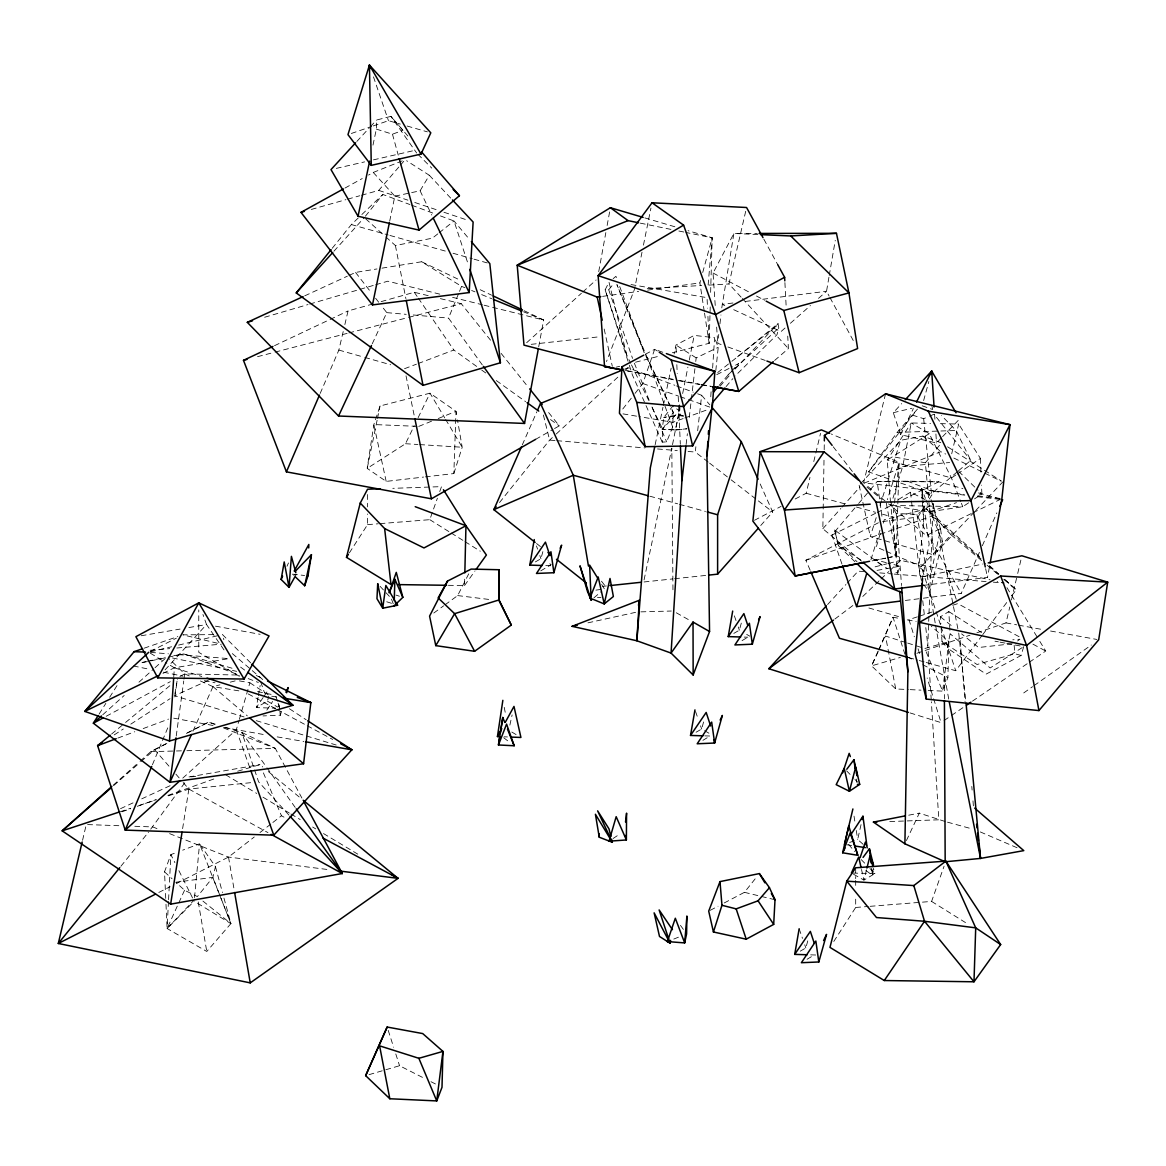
<?xml version="1.0" encoding="UTF-8"?>
<svg xmlns="http://www.w3.org/2000/svg" width="1166" height="1166" viewBox="0 0 1166 1166"><rect width="100%" height="100%" fill="white"/><g stroke="black" fill="none" stroke-linecap="round" stroke-linejoin="round"><path stroke-width="0.75" stroke-dasharray="5 3.75" d="M679.545 404.908L679.501 410.811L675.508 429.948L662.171 429.423L663.804 417.457L672.695 406.191L679.501 410.811L662.171 429.423L679.691 429.758L686.92 428.782L675.508 429.948L679.691 429.758M861.557 561.152L822.846 528.723L823.152 510.781M823.181 508.988L824.056 456.941M824.187 449.77L824.333 440.792M372.989 145.109L376.356 129.105L376.545 120.025L390.916 116.367L408.639 136.888M448.385 585.317L464.534 585.536L464.753 576.485M928.209 690.461L942.638 691.132L947.9 677.519L948.847 641.621L931.299 626.171M710.211 306.92L709.176 343.3L672.345 352.759M710.633 292.375L712.178 237.806L688.027 230.664M887.341 557.829L896.217 556.036L899.103 462.392L831.3 434.029M619.685 286.472L644.157 352.438L616.916 284.606L646.897 357.029L673.263 412.356L672.68 427.004L666.631 441.87L662.259 442.147L662.667 429.19L651.75 406.686M425.342 476.865L453.836 473.571L456.008 411.321L430.006 393.19L380.043 405.972L373.849 424.555L367.203 468.382L386.179 481.398L423.564 477.069M931.24 699.964L927.801 645.498L928.923 615.356M928.996 613.578L933.121 503.625L916.942 514.41L896.217 513.463L890.693 504.164L897.776 573.206L893.302 571.223M168.472 901.464L167.102 928.5L206.776 951.471L230.897 923.618L222.939 894.264M168.574 899.671L170.863 854.605L175.935 852.696M173.763 676.746L174.361 667.812L168.341 664.154M710.764 396.746L711.231 389.575M712.63 368.077L714.598 337.703L694.193 335.4L675.959 345.034L674.108 353.939M708.126 284.97L712.178 237.806L685.885 232.442M194.518 897.616L199.561 843.805L182.683 850.16M715.807 370.555L718.227 347.322L714.598 337.703M865.901 870.521L872.445 875.258L873.145 868.524M921.344 580.376L918.895 566.661L923.691 522.222L922.904 501.132M708.17 462.042L695.271 452.044L695.869 446.724M697.662 430.764L701.655 395.289L694.951 392.796M721.127 344.524L717.731 343.3L718.752 334.453M719.961 323.827L720.967 314.966M721.769 307.882L733.88 233.477L757.273 233.448M887.355 557.785L896.217 556.036L892.865 517.048L894.278 504.703M894.482 502.94L899.103 462.392L887.355 499.689M686.118 444.508L687.372 433.694M689.252 417.472L691.132 401.206M691.351 399.399L694.907 368.704M695.752 361.475L696.175 357.875L718.227 347.322M176.226 736.081L183.732 681.002M183.966 679.224L184.694 673.89L168.356 658.076M174.871 696.947L177.319 679.545M182.61 828.632L188.877 789.076L182.975 782.284M174.842 694.134L177.043 681.163M828.939 277.216L826.534 291.267L829.128 296.047M829.245 275.468L835.264 240.342M258.08 697.37L256.301 707.602L275.832 708.185M258.371 695.679L260.164 685.448M598.726 271.678L605.839 232.588M607.136 225.475L609.731 211.265M923.297 585.405L987.515 577.418L989.803 564.883M538.707 346.783L543.648 320.038L522.499 309.923M672.52 444.64L679.865 407.634M682.664 393.54L687.896 367.115M689.295 360.061L694.193 335.4M968.64 502.808L962.752 506.714L929.331 511.859L890.751 505.432L902.688 466.415L911.258 422.952L930.57 423.404M921.985 580.362L929.142 544.187L923.224 500.986M642.014 252.206L634.508 289.27L606.495 361.547M643.443 245.137L650.949 208.073M389.706 221.132L394.837 196.165L373.251 172.451L368.543 175.06M377.114 420.241L367.203 468.382L405.506 443.721L414.207 425.779M377.478 418.463L380.043 405.972M1023.733 646.62L1021.066 655.467L986.086 674.137L947.215 648.048L950.13 633.75L948.803 611.582L940.408 616.814L940.86 623.854M655.161 444.698L662.958 407.328M663.337 405.549L671.135 368.179M644.069 579.91L671.82 448.167L672.971 591.089M931.066 499.689L940.583 529.014L930.395 576.412L918.895 566.661M509.863 725.121L512.122 714.918M863.117 844.286L857.68 839.462L861.062 824.537M741.095 297.155L728.954 283.965L746.167 209.239M82.567 840.278L86.269 824.537L120.419 825.761M320.184 393.438L338.854 350.062L343.256 331.363M344.859 324.556L348.051 310.958L370.715 304.574M951.704 453.793L958.671 424.074L937.595 423.564M976.846 632.832L1005.996 622.892L1009.771 607.005M1011.432 599.936L1017.291 575.217M1017.714 573.453L1021.474 557.552M795.197 498.99L806.172 493.262L809.962 477.419M813.766 461.576L820.529 433.402M202.942 901.099L230.897 923.618L199.561 843.805L215.448 866.644L212.868 877.371L197.36 896.596L184.534 890.256L175.818 882.239L212.868 877.371L230.897 923.618L195.699 902.134M885.577 393.802L863.583 482.87L964.165 494.326M940.583 529.014L942.288 541.592L929.798 592.313L923.691 584.647M866.498 869.807L863.919 880.097L851.399 873.057L874.908 873.582L873.421 868.32M737.568 356.796L778.028 323.58L778.771 327.967L776.964 334.7L735.119 375.962M263.152 697.545L256.301 707.602L267.437 701.16L268.792 696.204M535.369 561.91L540.937 558.703L543.196 550.425M704.264 311.322L699.877 282.901L700.824 279.432M702.719 272.494L712.178 237.806M696.087 732.233L701.67 729.012L703.914 720.734M733.808 633.4L739.375 630.179L741.634 621.901M923.632 400.594L928.85 381.486M800.27 951.165L805.837 947.943L808.548 938.018M281.37 711.741L280.408 715.195L262.977 715.924M182.77 778.145L236.304 729.814L238.826 721.098M239.321 719.364L249.888 682.78L237.514 680.55M880.272 533.358L876.307 547L884.615 550.614M883.26 523.14L884.251 519.73L926.576 508.886L981.437 558.397M870.944 559.738L879.966 530.224M974.412 511.903L933.718 554.856L870.288 536.506L876.788 515.795M880.024 505.446L900.691 440.296L922.831 436.069L941.428 442.905L925.367 462.815L933.718 554.856M453.836 473.571L462.202 447.248L457.48 419.877M897.776 573.206L900.094 566.166L887.982 563.091M635.018 393.423L642.816 383.512L654.665 349.304L664.693 352.977M380.014 523.636L429.788 519.672L437.396 498.188M439.742 491.586L441.491 486.63L392.811 488.335M870.142 906.317L931.59 901.42L944.096 866.163M165.732 898.403L164.523 871.847L170.863 854.605L174.885 862.636M482.301 364.914L448.516 318.085L458.836 293.03M459.521 291.369L461.576 286.355L421.64 261.752L378.775 268.676M152.411 764.765L167.744 727.89M522.281 444.931L536.87 411.744M877.998 651.284L871.556 665.859L895.736 688.96L908.358 689.543M878.727 649.651L893.054 617.251L900.167 618.563M923.355 598.187L961.236 593.407L979.411 552.32M982.326 545.746L996.857 512.88M287.011 566.253L288.483 562.959M192.958 731.169L212.999 686.628L219.922 684.836M184.534 890.256L167.102 928.5L165.805 900.181M372.231 343.81L386.791 312.634L381.209 305.448M878.158 651.736L871.556 665.859L900.371 657.42M878.887 650.176L893.054 617.251L904.918 654.257M906.419 840.555L919.318 813.125L945.786 821.709M418.157 417.632L430.006 393.19L444.727 417.894M941.385 437.935L936.517 442.993L900.618 434.67L913.372 408.566M445.033 604.819L457.67 595.578L469.548 572.215M715.224 305.463L713.053 273.033L733.88 233.477L758.745 234.57M735.003 369.17L778.028 323.58M411.671 192.594L420.095 190.801L429.336 175.279L406.613 160.719M99.125 714.044L105.844 703.36M109.677 697.268L117.358 685.054M662.667 429.19L673.263 412.356L670.902 407.502M882.618 521.537L917.933 517.034L925.527 504.98M929.317 498.961L934.068 491.425L964.763 495.142M349.363 552.888L367.567 524.627L367.567 514.002M833.777 941.472L855.684 907.469L855.684 896.654M266.839 710.152L272.625 701.48M264.128 696.102L268.034 690.359M464.534 585.536L474.941 571.005M957.199 471.88L931.488 493.743L868.612 471.909L897.193 432.382L917.453 409.091M184.767 782.809L148.213 832.553M926.227 662.492L955.726 670.727L981.655 636.053M982.734 634.61L1007.584 601.365M1011.913 595.593L1016.227 589.807L1004.188 578.934M868.612 471.909L916.753 409.98M622.775 409.004L633.91 394.851M724.246 902.95L744.433 892.325L757.244 876.249M365.395 216.206L382.842 194.46L409.951 204.56M499.529 502.546L549.623 440.092L554.943 435.195M332.237 248.271L351.374 224.557L360.542 215.783M628.022 361.285L605.154 289.824L608.71 289.809L613.622 283.732M120.9 866.251L147.076 833.952M719.174 385.363L730.484 372.245M841.939 564.023L831.956 535.063L857.476 504.878M858.642 503.508L869.078 491.163M870.244 489.793L877.196 481.558L907.367 481.15L938.688 481.806L962.897 488.583M726.068 386.602L732.86 378.615M361.46 195.276L378.731 190.393L399.37 166.403M400.506 165.076L405.098 159.742M719.99 386.238L730.382 374.417M760.728 525.516L772.708 512.005L759.547 482.564M822.846 528.723L840.817 508.493M842.012 507.152L859.998 486.922M333.928 251.215L364.302 217.576M165.062 669.867L206.528 624.524L202.942 614.511M827.568 604.571L845.933 584.501M847.157 583.175L858.161 571.136L867.169 571.865M356.84 141.465L369.156 128.056M370.394 126.715L376.545 120.025M900.618 434.67L893.302 412.691L901.697 403.582M860.362 483.905L900.691 440.296M940.437 624.626L921.184 566.574L951.106 534.83L926.576 508.886L932.188 516.072L980.985 558.893M731.65 371.007L738.676 363.588L733.982 365.964M194.941 899.146L167.102 928.5L194.168 901.201M975.65 510.591L1002.775 481.952M942.594 436.667L959.633 418.944M361.854 214.529L382.842 194.46M862.767 596.467L879.703 580.274M881 579.021L888.813 571.559M890.124 570.305L900.546 560.35L990.065 579.793M556.269 433.971L620.006 375.146M625.326 370.249L627.978 367.8L674.866 385.29M728.138 374.723L733.472 369.797M734.799 368.573L778.771 327.967M526.653 342.717L581.411 293.264M582.738 292.054L596.103 279.986M102.754 714.758L124.208 695.461M138.958 682.183L153.693 668.92M155.034 667.71L165.761 658.061M113.189 785.243L138.681 762.447M140.037 761.238L150.764 751.647L167.306 743.15M785.039 328.025L781.016 331.581L731.986 308.888M790.388 323.288L810.472 305.507M818.503 298.379L826.534 291.267L745.57 301.411M113.816 785.461L139.643 762.783M140.999 761.587L154.597 749.636L169.959 767.315M774.618 360.469L788.405 348.576L787.735 336.099M958.554 470.729L970.739 460.366L956.105 430.516L941.501 415.592M593.946 597.808L601.787 591.147M613.156 278.659L615.925 276.327L617.178 279.709M111.601 734.041L124.194 723.605M125.593 722.454L170.323 685.331M437.804 233.87L432.397 238.17L395.405 245.53L385.946 237.019M439.145 232.792L454.011 220.972L469.024 238.87M717.717 372.522L730.47 362.422M731.898 361.285L776.818 325.708M176.634 883.405L228.507 857.068L254.261 836.984M259.989 832.524L271.445 823.59M272.873 822.467L281.458 815.777L286.253 818.343M834.856 619.059L853.512 605.023M1017.554 640.965L1019.915 639.23L1012.802 639.799M433.796 613.039L443.619 605.839M1023.733 692.939L1032.551 686.687M1034.023 685.652L1091.347 645.002M944.052 720.573L950.028 716.478M951.529 715.458L963.48 707.281M972.459 701.145L1027.785 663.308M1029.272 662.288L1045.727 651.036L1039.11 640.221M955.785 475.028L951.441 477.958L887.224 460.06L911.258 422.952L929.273 433.679L951.441 477.958L960.755 501.642M957.242 474.052L980.417 458.427L958.671 424.074M613.068 838.514L620.181 833.777M974.528 498.902L981.874 494.02L981.51 485.129M114.224 734.886L123.275 729.012M130.811 724.13L170.032 698.696M1022.203 647.596L990.138 667.958L950.13 633.75M929.273 433.679L887.224 460.06L890.751 505.432L962.752 506.714L961.411 503.333M540.747 570.874L551.154 564.606L548.239 562.916M742.057 640.63L749.607 636.082L746.677 634.391M702.909 740.337L710.05 736.023L704.716 735.863M807.091 959.268L814.232 954.969M898.301 499.558L910.5 492.212L925.046 499.544M535.602 439.363L552.976 429.452M554.55 428.563L559.286 425.852L546.752 410.228M344.976 188.061L362.262 178.529M106.193 716.274L170.28 681.673M179.885 676.484L184.694 673.89L238.36 675.041M645.323 354.289L654.665 349.304L657.697 351.257M710.254 910.311L718.023 906.23M754.446 520.298L781.089 506.365M810.151 570.218L805.866 560.263L881.044 521.377M150.399 651.415L176.358 638.152M166.84 743.427L150.764 751.647L185.059 750.744M187.741 732.758L208.627 722.089L215.273 724.159M186.385 733.429L208.627 722.089L215.302 724.713M158.795 892.456L170.149 886.699M716.74 374.65L732.408 366.751M831.956 535.063L875.622 513.273M877.24 512.472L893.418 504.397M903.111 499.558L938.688 481.806L877.196 481.558L882.385 519.803M971.293 513.565L926.212 535.602L888.638 503.96M972.91 512.778L1000.282 499.398M162.963 673.365L174.361 667.812L228.959 658.615L175.512 654.374M274.535 345.675L328.448 320.213M330.08 319.44L348.051 310.958M120.535 808.665L133.58 802.616M141.742 798.841L172.728 784.485M304.705 295.858L347.351 276.196M348.998 275.438L355.557 272.421L376.982 268.952M208.277 680.39L174.565 695.767L244.088 716.944M912.38 415.081L923.661 418.681L928.092 416.772M929.564 416.145L934.01 414.236L970.739 460.366M864.137 483.176L940.787 451.665L945.67 454.055M624.612 369.17L627.978 367.8M673.788 939.067L678.583 937.129M418.754 426.392L431.712 421.145M438.197 418.536L456.008 411.321L457.189 418.171M373.251 172.451L403.421 160.412M404.544 368.689L416.437 364.186M418.142 363.544L453.836 350.019L480.203 368.981M854.328 840.715L847.624 843.237L854.591 851.501M117.883 738.063L134.775 731.738M143.214 728.575L168.545 719.101M376.356 129.105L392.461 134.192L402.926 130.359L390.916 116.367L416.67 153.023M683.13 418.579L672.869 422.325L639.026 416.583M684.85 417.967L708.811 409.222M121.964 811.798L130.475 808.752M137.267 806.333L155.967 799.657M167.875 795.401L215.462 778.422M805.866 560.263L932.188 516.072M351.33 133.478L371.59 126.496M373.28 125.913L388.467 120.681L400.317 124.092M144.19 648.179L177.815 636.578M916.811 653.324L969.981 635.178M929.331 511.859L956.455 502.648M293.657 575.29L296.266 574.415L295.042 576.602L292.477 574.153L304.603 575.494M120.389 811.653L130.665 808.271M139.22 805.444L156.346 799.803M168.327 795.853L188.877 789.076L251.462 782.605M917.38 616.843L908.97 619.598L914.319 636.767M919.056 616.289L934.185 611.334M952.68 605.285L957.723 603.624L1020.119 637.248M237.66 771.222L259.916 764.634L262.714 766.937M264.638 317.254L307.999 304.559M309.733 304.049L358.312 289.838M360.046 289.328L373.922 285.262M375.656 284.752L387.797 281.195L440.34 294.284M369.039 1074.658L399.544 1065.724L424.701 1078.506M1021.066 655.467L1014.857 653.732L977.064 664.503L941.997 641.446L940.977 625.603M311.351 209.428L345.908 199.663M347.628 199.182L359.726 195.757M381.165 301.615L414.28 292.272L428.199 295.668M257.54 356.679L273.354 352.569M275.103 352.117L347.118 333.389M348.867 332.937L406.817 317.852M408.581 317.4L461.27 303.699L490.901 340.632M230.3 682.154L235.488 680.813M616.202 367.173L619.714 366.27M635.499 362.218L660.058 355.907M875.112 566.822L886.976 563.805M888.681 563.367L900.546 560.35M150.545 651.823L171.591 646.766M178.617 645.09L218.975 635.397M893.302 412.691L912.001 408.246M336.304 168.385L364.608 161.885M373.455 159.859L414.149 150.516M142.252 662.434L145.808 661.632M147.572 661.239L165.324 657.26M587.956 622.833L637.321 611.961M394.837 196.165L409.995 192.944M922.714 576.718L982.923 564.009M142.019 662.682L166.417 657.58M168.166 657.216L183.849 653.937L235.561 669.284M908.722 815.194L919.318 813.125M877.021 570.393L900.094 566.166M173.807 655.686L183.849 653.937L239.73 675.347M189.038 776.935L259.916 764.634M141.188 635.761L180.045 629.086M188.863 627.556L206.528 624.524L224.79 651.051M595.913 590.127L604.396 588.932L601.627 584.457M602.603 296.368L638.633 291.383M647.64 290.13L699.877 282.901M732.962 303L722.177 304.341L725.441 305.856M905.312 600.461L921.548 598.42M531.2 344.334L599.732 336.741M1012.234 643.763L978.565 647.509L961.6 633.867M683.218 416.291L680.201 415.708L663.804 417.457L679.02 414.571L684.136 416.014M602.793 586.338L606.378 585.959M644.055 581.965L672.767 578.919M674.56 578.73L706.858 575.304M150.123 650.293L169.697 648.617M176.824 648.005L221.321 644.186M902.688 466.415L949.649 462.538M367.567 524.627L378.236 523.782M855.684 907.469L868.335 906.463M597.473 597.575L601.015 597.342M190.787 776.833L196.019 776.527M647.232 288.556L701.713 285.495M708.986 285.087L728.954 283.965M889.775 821.534L938.834 819.8L931.357 701.786M897.193 432.382L956.105 430.516M640.892 611.859L671.339 611.028M186.866 750.7L275.293 748.368L301.921 798.112M213.465 634.625L182.858 634.843L219.572 643.749M545.761 565.612L553.019 565.816M744.214 637.088L747.756 637.19M810.676 954.852L816.696 955.041M134.79 826.286L152.761 826.927L159.494 829.609M504.062 736.81L507.429 736.941M416.947 426.319L373.849 424.555L386.179 481.398M910.165 689.631L920.994 690.141M405.506 443.721L417.909 444.494M419.687 444.596L462.202 447.248L445.645 419.439M150.56 652.392L168.385 653.805M555.016 440.544L549.623 440.092L543.123 413.93M556.823 440.69L644.929 447.919M657.507 448.954L677.286 450.572M688.071 451.461L695.271 452.044M879.791 572.9L892.398 573.934M894.205 574.08L986.101 581.572M993.315 582.155L1004.13 583.044L997.09 581.411M386.791 312.634L406.191 314.339M413.245 314.966L448.516 318.085M1000.093 498.407L976.744 495.754L981.874 494.02L979.309 491.513M977.399 496.672L999.073 499.281M457.67 595.578L491.863 599.805M169.595 833.632L228.507 857.068L329.512 869.749M846.676 844.752L852.842 845.7M200.421 680.973L212.999 686.628L241.464 691.278M271.707 696.204L277.042 697.079M622.994 413.872L637.248 416.277M631.025 284.562L707.033 297.665M223.785 727.482L266.518 735.032M277.187 736.883L303.86 741.489M700.052 384.576L675.347 380.116M701.801 384.882L710.619 386.442M1005.996 622.892L1016.694 624.845M1018.486 625.165L1043.439 629.713M1050.566 631.01L1096.915 639.464M907.279 619.86L916.17 621.507M215.462 626.157L260.12 634.319M626.025 370.569L672.563 379.169M679.734 380.495L699.425 384.139M701.203 384.474L711.945 386.456M173.705 718.169L214.85 725.82M895.182 457.145L925.367 462.815M994.992 641.198L998.373 641.839M1000.064 642.16L1005.136 643.122M1006.826 643.443L1013.589 644.711M1015.28 645.031L1020.352 645.993M627.556 370.992L673.584 379.781M640.323 223.143L671.864 229.585M678.874 231.014L684.136 232.078M133.376 665.961L149.35 669.255M163.546 672.184L183.062 676.207M204.356 680.609L215.01 682.81M257.599 691.598L273.573 694.892M172.451 657.974L236.64 671.339M440.384 298.627L461.27 303.699M744.433 892.325L775.011 899.758M452.597 297.345L482.36 304.763M484.109 305.201L543.648 320.038L523.549 311.788M886.262 562.653L874.15 559.563L887.326 568.571M947.521 822.176L971.817 828.837M806.172 493.262L846.05 504.208M856.456 507.064L875.52 512.297M882.458 514.191L892.865 517.048M649.797 496.191L677.621 503.814M679.355 504.295L705.445 511.437M908.868 657.639L917.54 660.058M919.274 660.554L924.492 661.996M978.463 492.941L1002.673 499.718M351.374 224.557L388.176 234.949M389.925 235.445L446.01 251.273M453.02 253.255L472.288 258.692M474.052 259.187L488.073 263.152M338.854 350.062L363.049 356.927M364.783 357.423L390.712 364.769M407.094 126.03L427.412 131.86M868.889 607.982L898.505 616.566M644.885 217.911L675.945 227.093M256.258 720.661L336.202 745.03M910.063 712.922L941.064 722.614L927.159 677.971M225.227 727.278L241.828 732.481L275.293 748.368L223.624 727.992M905.982 642.553L885.49 636.053L895.736 688.96M907.702 643.093L923.064 647.975M386.733 601.787L391.63 603.332M174.361 667.812L201.835 676.513M929.375 494.501L921.504 488.379L922.583 492.344L929.375 494.501L930.497 497.955M395.988 595.083L399.413 596.22M378.731 190.393L407.911 200.173M414.775 202.476L437.09 209.953M443.955 212.256L466.254 219.733M922.204 405.812L932.421 409.397M642.816 383.512L678.364 396.046M680.055 396.644L686.832 399.02M688.523 399.617L710.531 407.371M727.905 346.972L765.217 360.44M411.642 205.187L433.679 213.393M440.457 215.914L454.011 220.972L467.595 262.467M676.542 385.917L693.274 392.17M248.183 678.583L258.356 682.474M907.367 481.15L934.068 491.425M461.576 286.355L464.928 287.725M471.632 290.48L474.985 291.85M481.675 294.604L491.731 298.729M980.3 831.941L1017.087 847.755M886.277 551.343L921.184 566.574M184.694 673.89L189.417 676.018M421.64 261.752L460.687 280.408M480.203 289.722L491.586 295.173M953.832 458.049L983.2 472.39M984.833 473.192L1001.142 481.164M256.243 675.435L262.671 678.627M907.031 656.735L913.313 659.927M922.743 664.722L947.9 677.519M430.997 1081.713L435.72 1084.103M713.053 273.033L750.044 292.608M756.472 296.018L764.517 300.274M1032.916 644.142L1045.727 651.036M248.198 693.916L275.307 708.534M276.896 709.394L305.594 724.858M307.197 725.718L332.704 739.477M188.877 789.076L267.947 832.611M676.295 612.777L690.549 620.808M704.585 730.703L711.887 734.915M267.437 701.16L277.668 707.062L279.242 706.115L279.505 708.126M239.38 676.295L198.774 652.362L198.774 609.905M511.787 732.029L516.349 734.74M225.665 774.778L256.724 793.434M262.948 797.165L289.343 813.037M290.902 813.97L300.216 819.567M312.634 827.029L315.753 828.895M323.507 833.559L360.79 855.961M150.283 653.164L166.84 663.235M429.788 519.672L449.682 532.09M451.213 533.037L463.456 540.689M464.986 541.636L480.275 551.197M931.59 901.42L968.436 924.419M947.564 446.811L1001.244 480.975M696.175 357.875L675.959 345.034L676.353 353.954M860.683 559.942L838.412 545.703L834.652 529.962L884.338 567.244M948.803 611.582L981.583 632.599M249.888 682.78L268.151 694.776M289.459 708.782L306.192 719.786M481.66 370.03L486.062 373.193M496.308 380.568L525.604 401.629M550.498 419.541L559.286 425.852M240.59 667.112L246.39 671.354M503.683 737.743L510.242 742.757M709.613 463.15L729.683 478.687M731.111 479.809L756.923 499.791M758.366 500.899L772.708 512.005M536.535 543.487L542.219 548.005M940.408 616.814L953.132 627.046M268.297 771.528L301.775 799.089M866.936 487.126L882.152 499.66M867.766 486.382L887.253 502.794M951.106 534.83L985.736 564.082M987.121 565.248L998.213 574.605M1003.751 579.283L1016.227 589.807L1004.028 579.108M212.999 686.628L247.309 715.851M232.326 653.587L263.968 680.623M922.831 436.069L940.787 451.665M989.118 566.02L998.606 574.342M365.658 218.785L384.591 235.809M989.468 565.656L998.839 574.109M164.523 871.847L172.058 878.77M854.911 561.691L838.412 545.703L834.652 529.962M958.671 471.355L978.012 490.245M417.924 154.276L431.755 168.093M250.632 662.856L222.473 634.566L223.872 639.711M836.94 541.461L857.039 561.764M861.178 859.575L868.67 867.212M869.923 868.481L874.908 873.582L863.919 880.097L861.499 869.442M846.603 770.828L853.745 778.218M854.94 779.442L857.331 781.905M429.336 175.279L451.227 198.657M380.043 586.279L389.4 596.38M742.305 298.467L788.405 348.576M288.92 815.078L258.619 781.861L241.828 732.481L265.892 766.266M175.877 774.122L181.779 780.928M701.655 395.289L709.817 404.85M501.161 353.415L528.519 387.506M941.997 641.446L947.215 648.048M355.557 272.421L371.167 292.52M375.627 298.263L380.087 304.02M833.224 446.782L853.031 472.361M601.467 581.178L605.795 586.76M680.448 925.352L683.524 929.608M266.941 767.738L295.187 807.411M414.28 292.272L417.326 296.718M418.346 298.204L453.836 350.019M1006.958 587.679L1038.163 638.677M917.933 517.034L961.236 593.407M763.861 239.219L777.693 264.595M829.988 297.636L854.153 342.192M178.908 870.681L192.565 897.995M645.731 355.674L670.115 405.885M626.812 355.251L608.987 282.157L605.154 289.824L626.812 355.251L630.704 363.296M631.491 364.9L648.631 400.259M420.095 190.801L431.77 215.025M662.259 442.147L632.38 374.898L628.576 362.99M263.399 772.883L281.458 815.777M649.185 400.361L633.153 360.134M651.983 407.007L666.631 441.87M922.189 499.063L921.504 488.379L925.396 498.363M926.052 500.025L942.288 541.592M391.499 599.12L393.248 603.857M646.897 357.029L672.68 427.004M236.304 729.814L250.209 768.904M734.361 615.837L736.038 620.618M738.267 626.987L739.375 630.179M799.147 928.821L802.5 938.382M804.729 944.766L805.837 947.943M695.534 711.479L698.317 719.451M700.547 725.82L701.67 729.012M536.477 545.95L537.584 549.142M539.814 555.512L540.937 558.703M260.747 682.037L264.653 693.202M608.71 289.809L632.555 358.414M946.136 569.635L957.14 601.933M373.47 76.869L388.467 120.681M941.006 626.331L955.726 670.727M275.876 696.452L277.552 701.524M278.12 703.229L279.796 708.301M388.234 1030.394L393.627 1047.214M395.784 1053.947L399.544 1065.724M918.065 648.792L919.668 653.937M392.461 134.192L398.247 155.122M215.448 866.644L222.473 892.544M931.765 405.637L932.654 409.077M859.138 485.231L870.288 536.506M604.177 329.045L612.31 366.299M985.634 568.702L987.515 577.418M406.016 375.831L414.469 416.816M935.569 625.195L948.905 700.139M933.121 503.625L958.379 631.287M958.729 633.051L965.871 701.48M504.237 707.354L505.621 714.394M395.405 245.53L405.899 298.627M886.291 503.071L896.217 556.036M228.507 857.068L234.322 890.737M198.264 901.916L206.776 951.471M916.942 514.41L935.263 623.416M854.022 816.142L855.144 823.313M856.267 830.483L857.68 839.462M704.526 313.1L709.176 343.3L707.864 315.214M278.936 704.716L279.665 709.948M279.913 711.697L280.408 715.195L279.971 711.741M921.504 488.379L922.976 499.179M856.485 779.092L856.952 782.619M910.5 492.212L911.302 499.31M911.506 501.074L920.12 577.418M922.743 600.709L924.565 616.829M925.775 627.585L927.801 645.498M871.643 868.189L872.445 875.258M923.661 418.681L931.488 493.743M1014.143 645.264L1014.857 653.732M960.128 640.149L965.04 701.553M971.817 786.438L972.109 790.052M972.983 800.882L973.552 808.111M896.217 513.463L901.537 585.565M934.578 414.221L934.943 419.614M935.904 434L936.517 442.993M716.653 327.092L717.731 343.3M922.306 500.855L923.691 522.222M784.907 282.624L786.219 307.576M679.647 405.185L680.201 415.708M707.121 299.414L707.529 308.188M676.834 364.652L677.227 373.557M678.233 396.746L680.332 444.275M980.417 458.427L981.072 474.445M922.583 492.344L922.845 499.369M944.285 677.023L944.387 698.755M855.684 867.795L855.684 878.625M855.684 880.417L855.684 887.632M367.567 494.53L367.567 506.918M948.847 641.621L942.638 691.132L924.769 648.515L948.847 641.621M885.562 558.179L871.366 561.035L885.577 558.135"/><path stroke-width="1.5" d="M499.048 599.936L499.063 569.737L471.137 569.095L447.555 581.047L438.125 597.91L454.609 613.666L474.606 651.284L511.291 625.078L499.048 599.936L454.609 613.666L435.778 645.629L474.606 651.284M824.333 440.792L824.435 435.414L885.577 393.802L1009.989 424.657L1001.885 498.611L990.138 563.091M974.674 808.111L1023.777 850.626L980.548 858.424L945.174 861.776L904.903 843.79L907.891 671.776L901.653 587.329M464.84 572.856L465.948 525.735L443.415 489.705M295.829 572.768L291.413 556.357L289.022 587.343L284.212 561.939L281.137 579.458L289.022 587.343L295.042 576.602L304.69 585.769L307.955 575.858L308.057 572.375M308.728 547.947L308.83 544.464L294.196 571.034M394.239 600.738L394.88 579.283L402.824 597.356L394.035 605.941M773.685 924.39L775.011 899.758L769.443 887.676L759.372 873.582L719.99 881.613L708.709 911.142L713.432 931.984L746.211 939.184L773.685 924.39L758.06 900.808L769.443 887.676M343.402 188.936L300.988 212.358L372.464 304.909L469.169 292.564L473.119 222.036L452.452 199.954M643.763 355.134L621.988 366.78L619.438 413.26L645.177 446.68L692.619 445.937L712.237 407.969L714.889 371.342L666.369 353.589M654.782 446.476L650.322 467.843L636.84 640.761L572.083 626.331L639.332 600.271L636.84 640.761L671.062 653.091L693.158 674.983L709.555 631.52L706.931 455.789L707.864 441.477M685.899 446.316L681.935 480.581L671.062 653.091L693.027 622.076L709.555 631.52M142.514 648.762L134.105 651.663L84.797 711.406L169.493 741.008L173.647 678.525M708.33 434.32L708.564 430.75M922.583 578.467L919.478 622.338L926.3 699.09L1038.935 710.575L1098.693 639.799L1107.7 582.155L1021.882 555.788L988.243 562.886M922 583.904L915.091 653.907L926.3 699.09M706.931 455.789L712.47 402.561L724.931 387.928M718.052 386.689L713.577 392.009L714.131 386.646M98.163 715.574L93.367 723.197L169.945 782.299L303.583 763.759L310.841 702.588L267.495 681.017M625.515 822.045L626.579 813.154L626.375 839.957L609.046 841.196L616.173 816.666L626.375 839.957L625.413 835.439M175.993 737.859L169.945 782.299L191.472 734.463M504.791 722.468L502.779 717.484L498.465 744.972L506.569 724.086L514.162 745.759L498.465 744.972L499.718 736.65L497.445 736.562L502.852 700.329M303.641 801.319L342.279 873.523L170.644 904.146L182.042 832.232M500.258 733.181L502.779 717.484M307.955 575.858L311.439 554.681L294.998 571.559M638.472 605.285L639.332 600.271M542.219 565.495L529.787 565.131L534.247 539.567M702.952 735.819L690.52 735.44L694.965 709.89M670.581 940.364L670.086 943.207L659.504 936.473L654.126 912.847L670.086 943.207L659.125 909.946L672.447 929.696M740.658 636.986L728.225 636.607L732.685 611.057M807.12 954.75L794.702 954.386L799.147 928.821M303.073 296.616L247.294 322.341L338.548 416.014L524.54 423.447L538.386 348.561M372.464 304.909L389.342 222.91M421.757 152.148L459.433 195.728L419.031 230.11L358.049 216.249L369.637 161.112M304.69 585.769L311.439 554.681M862.184 819.567L862.942 816.244L850.291 835.526M82.159 842.027L58.3 943.483L250.238 982.88L398.058 878.348L303.175 800.24M844.461 844.417L852.9 808.956M866.936 868.087L869.938 856.077L872.926 866.571M360.25 503.056L384.634 528.577L391.004 584.516L346.491 557.348L360.25 503.056L367.567 489.21L380.189 488.773M930.745 374.534L931.692 371.05L956.033 412.764M286.69 692.779L288.148 687.605L285.918 692.225M553.894 572.725L550.95 551.78L536.477 573.453L553.894 572.725L561.633 545.134L560.161 548.224M752.332 644.2L749.388 623.256L734.915 644.944L752.332 644.2L760.086 616.61L758.6 619.7M818.809 961.979L815.85 941.035L801.377 962.708L818.809 961.979L826.548 934.389L823.575 940.554M899.904 601.146L856.602 606.611L866.688 573.628M420.999 154.101L369.433 65.077L347.964 134.644L371.269 165.353L420.999 154.101L430.793 132.822L369.433 65.077L371.269 165.353M713.432 931.984L721.958 905.282L719.99 881.613M708.651 575.115L717.615 574.153L717.615 514.774L741.299 441.681L712.149 407.575M842.727 772.81L849.169 753.353L850.349 756.588M860.085 857.739L865.332 842.216L866.498 845.496M667.331 941.691L675.318 918.24L684.675 942.915L667.55 941.589M589.996 598.071L598.216 576.995L604.221 603.93L613.374 596.511L610.007 578.467L604.221 603.93L592.445 599.076L591.162 600.169L587.431 591.322L579.983 565.831L591.162 600.169L589.617 565.073L597.925 578.496M387.156 1027.042L365.658 1075.65L389.823 1098.751L436.74 1100.923L442.001 1087.31L442.949 1051.397L422.704 1033.572L387.156 1027.042L365.658 1075.65M151.711 766.441L125.214 830.119L273.777 835.191L351.841 749.796L307.722 720.777M394.88 579.283L389.167 592.809L396.28 572.375L402.824 597.356M535.602 439.363L431.405 498.8L286.428 471.851L319.455 395.114M521.552 446.593L493.845 509.644L535.107 542.365M537.599 410.097L540.514 403.451L621.245 370.54M999.772 506.292L1002.673 499.718M281.137 579.458L282.609 576.164M851.399 873.057L858.686 857.025L861.106 867.679M338.548 416.014L371.473 345.457M720.151 720.078L722.366 715.443L714.627 743.034L697.195 743.777L711.683 722.089L714.627 743.034L714.19 739.579M916.549 402.051L931.692 371.05L934.097 407.021M845.073 847.973L842.654 852.783L857.797 855.305L848.731 825.878L842.654 852.783L850.233 832.786L857.797 855.305M447.555 581.047L429.584 616.114L435.778 645.629M157.745 677.869L198.774 602.837L269.055 635.951L244.073 679.049L157.745 677.869L135.897 636.68L198.774 602.837L244.073 679.049M497.445 736.562L501.803 728.633M505.286 722.279L513.987 706.421L520.925 737.451L510.81 737.072M346.491 557.348L348.401 554.375M529.787 565.131L545.44 542.146L549.929 555.672M858.642 480.29L824.085 451.825L784.427 510.038L795.139 575.96L864.268 562.464M728.225 636.607L743.879 613.622L747.814 625.472M690.52 735.44L706.173 712.455L710.648 725.995M794.702 954.386L810.355 931.401L814.276 943.236M884.28 980.533L924.521 921.271L913.809 885.577L945.874 861.12L1000.661 944.547L973.989 981.787L884.28 980.533L829.973 947.39L846.764 881.161L855.684 867.795L945.874 861.12L975.709 927.859L973.989 981.787L924.521 921.271L876.497 917.54L846.764 881.161L913.809 885.577M475.99 569.547L486.397 555.016L465.948 525.735L415.213 506.685M863.059 857.418L869.428 848.761L873.494 865.187L871.745 860.275M763.001 237.631L746.561 207.504L652.027 202.782L598.143 275.657L604.542 366.605L622.25 369.972M846.778 769.254L853.935 759.736L857.418 776.046L856.238 772.81M496.118 506.816L493.845 509.644L573.278 475.232L648.063 495.725M471.341 241.61L489.822 263.647L500.418 362.772L423.025 385.363L296.251 292.928L331.115 249.67M119.763 867.65L58.3 943.483L155.559 894.103M717.615 574.153L758.337 528.213M296.251 292.928L332.704 252.556M908.343 712.382L768.846 668.745L826.359 605.897M355.615 142.806L330.998 169.595L358.049 216.249M905.297 399.69L931.692 371.05M148.782 652.246L84.797 711.406L158.08 675.741M180.089 780.564L125.214 830.119L97.623 745.642L110.202 735.207M101.413 715.968L93.367 723.197L102.987 718.008M111.834 786.438L62.177 830.848L170.644 904.146M111.105 787.852L62.177 830.848L118.684 812.221M773.247 361.664L738.792 391.412L712.382 386.748M768.846 668.745L833.428 620.137M966.483 705.241L970.957 702.165M859.706 784.368L849.402 791.262L836.182 784.66L844.228 768.365L849.402 791.262L855.713 767.024L859.706 784.368L857.418 784.397M102.156 742.713L97.623 745.642L116.206 738.69M643.151 217.401L610.372 207.708L517.208 265.221L523.986 345.136L610.955 367.625M713.738 386.777L738.792 391.412L715.589 314.558L683.597 225.125L598.143 275.657L715.589 314.558L784.616 277.289L777.693 264.595M1000.69 576.004L919.478 622.338L1026.605 645.468L1107.7 582.155L1000.69 576.004L1026.605 645.468L1038.935 710.575M465.948 525.735L423.987 547.947L384.634 528.577M286.428 471.851L243.49 360.338L272.902 346.448M766.907 361.052L799.118 372.697L857.608 348.561L848.935 292.914L836.459 233.317L759.081 233.433M638.574 222.779L628.051 220.636L517.208 265.221L597.196 297.111L600.796 296.616M721.958 905.282L736.169 908.882L758.06 900.808M247.294 322.341L252.497 320.81M169.493 741.008L292.87 705.313L251.914 664.154M418.871 1058.305L442.949 1051.397L436.74 1100.923L418.871 1058.305L379.591 1045.844L389.823 1098.751M300.988 212.358L304.443 211.381M766.12 301.12L783.8 310.491L848.935 292.914L790.723 235.955L760.523 234.643M243.49 360.338L247.003 359.419M572.083 626.331L577.374 625.165M869.617 561.283L795.139 575.96L752.872 521.115L760.174 451.665L821.374 429.89L829.638 433.344M904.903 843.79L873.421 822.103L905.195 815.879M862.942 562.318L894.759 588.961L923.297 585.405M609.964 585.58L640.469 582.344M870.215 504.178L784.427 510.038L760.174 451.665L824.085 451.825M790.723 235.955L836.459 233.317M873.421 822.103L877.065 821.972M854.124 473.79L876.118 502.211L970.972 500.622L1009.989 424.657L928.238 411.146L885.577 393.802M398.174 584.603L446.593 585.288M134.105 651.663L145.517 652.115M621.988 366.78L636.753 402.357L683.626 406.613L714.889 371.342L671.325 360.075L659.213 352.234M340.341 871.104L398.058 878.348L391.849 874.617M924.521 921.271L975.709 927.859L1000.661 944.547M854.634 845.977L865.405 847.638M285.932 698.521L310.841 702.588L297.301 697.399M305.638 741.795L351.841 749.796L340.691 743.777M604.542 366.605L622.44 369.913M307.299 701.845L310.841 702.588M707.179 511.918L717.615 514.774M907.133 657.158L839.433 638.254L810.866 571.879M348.372 748.732L351.841 749.796M395.595 604.586L397.591 605.227L385.859 585.449L382.71 608.215L397.591 605.227L395.259 602.705M206.994 678.146L292.87 705.313L283.236 697.079M610.882 836.43L608.973 828.837L597.619 810.851L612.354 842.289L595.418 814.262L599.251 837.217L612.354 842.289L611.64 839.462M902.047 592.62L876.497 582.606L857.462 564.155M493.407 299.414L521.872 311.103M493.218 295.945L522.499 309.923M322.982 838.062L398.058 878.348M271.11 834.346L342.279 873.523L296.237 808.869M652.027 202.782L683.597 225.125M527.061 402.678L538.779 411.117M610.372 207.708L628.051 220.636M247.848 672.418L292.87 705.313M547.918 552.509L550.76 554.768M556.459 559.272L586.338 582.971M250.049 718.183L303.583 763.759M453.137 189.446L459.433 195.728M290.145 816.404L342.279 873.523M529.655 388.919L542.19 404.544M824.435 435.414L832.13 445.368M483.365 366.372L524.54 423.447M759.372 873.582L764.896 882.822M771.338 893.608L775.011 899.758M511.291 625.078L499.063 600.694L499.063 569.737M433.329 218.261L469.169 292.564M928.238 411.146L970.972 500.622L985.27 566.953M540.514 403.451L573.278 475.232L588.451 566.093M741.299 441.681L758.089 479.299M507.472 729.129L514.162 745.759M250.807 770.595L273.777 835.191M842.522 565.729L856.602 606.611M369.433 65.077L370.584 68.444M736.169 908.882L746.211 939.184M469.854 269.39L500.418 362.772M399.224 158.605L419.031 230.11M671.325 360.075L683.626 406.613L692.619 445.937M783.8 310.491L799.118 372.697M597.196 297.111L602.239 320.184M876.118 502.211L894.759 588.961M414.848 418.609L431.405 498.8M949.255 701.917L980.548 858.424L966.046 703.287M406.249 300.405L423.025 385.363M636.753 402.357L645.177 446.68M234.628 892.515L250.238 982.88M862.942 816.244L867.198 847.915M853.935 759.736L855.101 768.54M976.569 824.289L976.991 827.875M977.618 833.267L978.449 840.453M978.872 844.053L980.548 858.424M869.428 848.761L871.046 862.884M899.627 591.308L907.891 671.776M713.067 387.01L713.577 392.009M599.033 833.705L599.251 837.217M784.616 277.289L784.805 280.846M680.405 446.097L681.935 480.581M944.402 700.562L945.174 861.776M693.027 622.076L693.158 674.983M686.891 916.272L686.599 933.879L684.675 942.915L686.891 916.272M377.711 583.758L376.968 598.697L382.71 608.215L377.711 583.758"/></g></svg>
